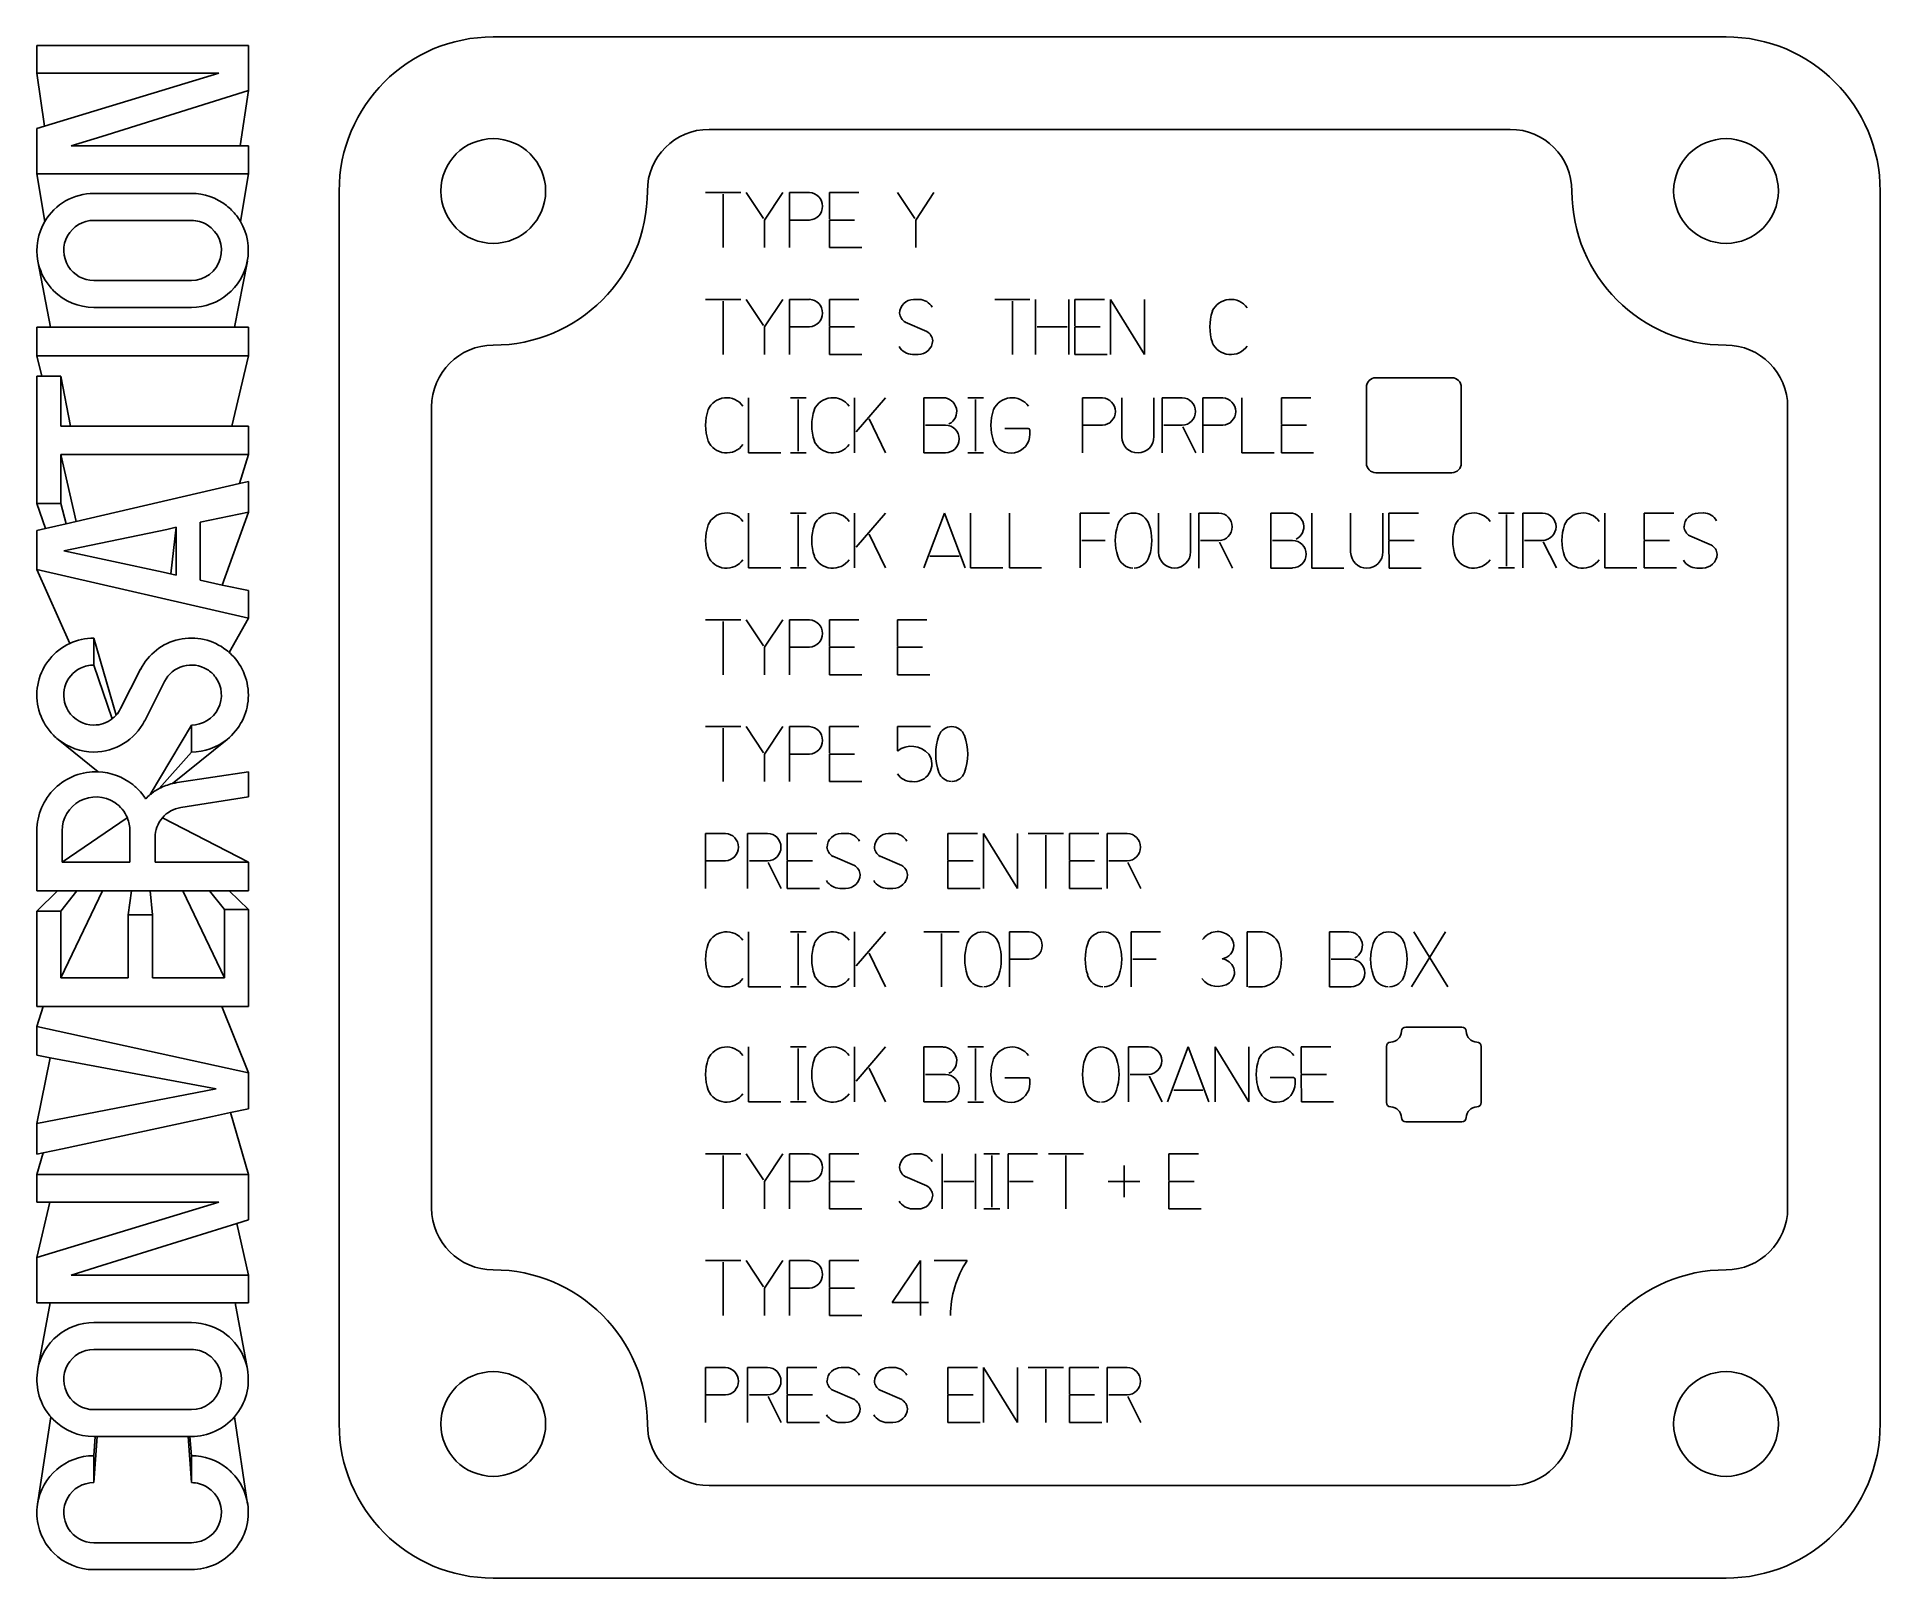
# Model space of a CAD drawing. Header units: inches. Extents: x -1.1 to 0.79, y -0.79 to 0.79.
import ezdxf

# ---------------------------------------------------------------- set-up
doc = ezdxf.new("R2010")
doc.units = ezdxf.units.IN
for name, color, linetype in [('1', 7, 'CONTINUOUS'), ('2', 7, 'CONTINUOUS'), ('3', 7, 'CONTINUOUS'), ('4', 7, 'CONTINUOUS'), ('5', 7, 'CONTINUOUS'), ('6', 7, 'CONTINUOUS'), ('9', 7, 'CONTINUOUS')]:
    doc.layers.add(name, color=color, linetype=linetype)

msp = doc.modelspace()

# ---------------------------------------------------------------- linework, layer by layer
at = {"layer": '1', "color": 1, "linetype": 'CONTINUOUS'}
for p, q in [((-0.8984, -0.3118), (-0.8802, -0.3749)), ((-1.0899, -0.3528), (-1.0963, -0.3749)), ((-1.0963, -0.3749), (-1.0963, -0.4032)), ((-0.8802, -0.3749), (-1.0963, -0.3749)), ((-0.8802, -0.4212), (-0.8802, -0.3749)), ((-1.083, -0.4032), (-1.0963, -0.4599)), ((-0.9104, -0.4032), (-1.0963, -0.4599)), ((-1.0963, -0.4032), (-1.083, -0.4032)), ((-1.083, -0.4032), (-0.9525, -0.4032)), ((-0.9104, -0.4032), (-0.9525, -0.4032)), ((-1.0299, -0.4679), (-0.8921, -0.4249)), ((-0.8921, -0.4249), (-0.8802, -0.4212)), ((-0.8921, -0.4249), (-0.8802, -0.4778)), ((-1.0963, -0.4599), (-1.0963, -0.5061)), ((-1.0614, -0.4778), (-1.0299, -0.4679)), ((-0.8802, -0.4778), (-1.0614, -0.4778)), ((-0.8802, -0.5061), (-0.8802, -0.4778)), ((-1.0963, -0.5061), (-1.0827, -0.5061)), ((-1.0953, -0.5738), (-1.0827, -0.5061)), ((-1.0827, -0.5061), (-0.8938, -0.5061)), ((-0.8812, -0.5738), (-0.8938, -0.5061)), ((-0.8938, -0.5061), (-0.8802, -0.5061)), ((-1.0381, -0.5262), (-0.9384, -0.5262)), ((-1.0381, -0.5538), (-0.9384, -0.5538)), ((-1.0381, -0.6152), (-0.9384, -0.6152)), ((-1.0957, -0.7118), (-1.0822, -0.6225)), ((-0.8809, -0.7118), (-0.8943, -0.6225)), ((-1.0381, -0.6623), (-1.0366, -0.6427)), ((-1.0381, -0.6898), (-1.0347, -0.6427)), ((-1.0381, -0.6427), (-1.0366, -0.6427)), ((-1.0366, -0.6427), (-1.0347, -0.6427)), ((-1.0347, -0.6427), (-0.9418, -0.6427)), ((-0.9384, -0.6898), (-0.9418, -0.6427)), ((-0.9418, -0.6427), (-0.9399, -0.6427)), ((-0.9384, -0.6623), (-0.9399, -0.6427)), ((-0.9399, -0.6427), (-0.9384, -0.6427)), ((-1.0381, -0.6898), (-1.0381, -0.6623)), ((-0.9384, -0.6623), (-0.9384, -0.6898)), ((-0.9384, -0.7512), (-1.0381, -0.7512)), ((-1.0381, -0.7787), (-0.9883, -0.7787)), ((-0.9883, -0.7787), (-0.9384, -0.7787))]:
    msp.add_line(p, q, dxfattribs=at)
for centre, radius, start, end in [((-1.0381, -0.5845), 0.0582, 90, 169.4305), ((-0.9384, -0.5845), 0.0582, 51.8635, 90), ((-0.9384, -0.5845), 0.0582, 45, 51.8635), ((-0.9384, -0.5845), 0.0582, 10.5687, 45), ((-1.0381, -0.5845), 0.0307, 90, 211.8862), ((-0.9384, -0.5845), 0.0307, 58.1138, 90), ((-0.9384, -0.5845), 0.0307, 270, 58.1138), ((-1.0381, -0.5845), 0.0582, 169.4305, 218.1365), ((-0.9384, -0.5845), 0.0582, 319.2379, 10.5687), ((-1.0381, -0.5845), 0.0307, 211.8862, 270), ((-1.0381, -0.5845), 0.0582, 218.1365, 220.7633), ((-1.0381, -0.5845), 0.0582, 220.7633, 225), ((-1.0381, -0.5845), 0.0582, 225, 270), ((-0.9384, -0.5845), 0.0582, 270, 319.2379), ((-1.0381, -0.7205), 0.0582, 90, 171.4195), ((-0.9384, -0.7205), 0.0582, 51.8636, 90), ((-0.9384, -0.7205), 0.0582, 45, 51.8636), ((-1.0381, -0.7205), 0.0307, 90, 211.8862), ((-0.9384, -0.7205), 0.0307, 58.1138, 90), ((-0.9384, -0.7205), 0.0307, 270, 58.1138), ((-0.9384, -0.7205), 0.0582, 8.5798, 45), ((-1.0381, -0.7205), 0.0582, 171.4195, 218.1365), ((-0.9384, -0.7205), 0.0582, 270, 8.5798), ((-1.0381, -0.7205), 0.0307, 211.8862, 270), ((-1.0381, -0.7205), 0.0582, 218.1365, 225), ((-1.0381, -0.7205), 0.0582, 225, 270)]:
    msp.add_arc(centre, radius, start, end, dxfattribs=at)
at = {"layer": '2', "color": 2, "linetype": 'CONTINUOUS'}
for p, q in [((-0.2169, 0.0578), (-0.2169, 0.0827)), ((-0.2169, 0.0827), (-0.1829, 0.0827)), ((-0.8802, 0.0365), (-0.9529, 0.0255)), ((-0.8802, 0.0108), (-0.8802, 0.0365)), ((-0.9492, 0.0001), (-0.8802, 0.0108)), ((-1.0039, -0.0106), (-1.0706, -0.056)), ((-0.968, -0.0105), (-0.8802, -0.056)), ((-1.0963, -0.0239), (-1.0963, -0.0852)), ((-1.0706, -0.0461), (-1.0706, -0.0239)), ((-1.0012, -0.0239), (-1.0012, -0.056)), ((-0.9755, -0.0461), (-0.9755, -0.0307)), ((-1.0706, -0.056), (-1.0706, -0.0461)), ((-1.0012, -0.056), (-1.0706, -0.056)), ((-0.9755, -0.056), (-0.9755, -0.0461)), ((-0.8802, -0.056), (-0.9755, -0.056)), ((-0.8802, -0.0852), (-0.8802, -0.056)), ((-1.0751, -0.0852), (-1.0963, -0.106)), ((-1.0963, -0.0852), (-1.0751, -0.0852)), ((-1.0751, -0.0852), (-1.0554, -0.0852)), ((-1.0554, -0.0852), (-1.0718, -0.106)), ((-1.0292, -0.0852), (-1.0718, -0.1739)), ((-1.0554, -0.0852), (-1.0292, -0.0852)), ((-1.0292, -0.0852), (-0.9996, -0.0852)), ((-0.9996, -0.0852), (-1.0029, -0.1097)), ((-0.9996, -0.0852), (-0.9806, -0.0852)), ((-0.9806, -0.0852), (-0.9783, -0.1097)), ((-0.9806, -0.0852), (-0.9473, -0.0852)), ((-0.9473, -0.0852), (-0.9047, -0.1739)), ((-0.9473, -0.0852), (-0.9199, -0.0852)), ((-0.9199, -0.0852), (-0.9047, -0.1041)), ((-0.9199, -0.0852), (-0.8998, -0.0852)), ((-0.8998, -0.0852), (-0.8802, -0.1041)), ((-0.8998, -0.0852), (-0.8802, -0.0852)), ((-1.0963, -0.106), (-1.0963, -0.2032)), ((-1.0718, -0.106), (-1.0963, -0.106)), ((-1.0718, -0.1641), (-1.0718, -0.106)), ((-1.0029, -0.1097), (-1.0029, -0.1739)), ((-0.9783, -0.1097), (-1.0029, -0.1097)), ((-0.9783, -0.1641), (-0.9783, -0.1097)), ((-0.9047, -0.1041), (-0.9047, -0.1739)), ((-0.8802, -0.1041), (-0.9047, -0.1041)), ((-0.8802, -0.2032), (-0.8802, -0.1041)), ((-1.0718, -0.1739), (-1.0718, -0.1641)), ((-0.9783, -0.1739), (-0.9783, -0.1641)), ((-1.0029, -0.1739), (-1.0718, -0.1739)), ((-0.9047, -0.1739), (-0.9783, -0.1739)), ((-1.09, -0.2032), (-1.0963, -0.2239)), ((-1.0963, -0.2032), (-1.09, -0.2032)), ((-1.09, -0.2032), (-0.9073, -0.2032)), ((-0.9073, -0.2032), (-0.8802, -0.2711)), ((-0.9073, -0.2032), (-0.8802, -0.2032)), ((-1.0963, -0.2239), (-1.0963, -0.2532)), ((-0.8802, -0.2711), (-1.0963, -0.2239)), ((-1.0963, -0.2532), (-1.0827, -0.2557)), ((-1.0827, -0.2557), (-1.0963, -0.323)), ((-1.0827, -0.2557), (-0.944, -0.2818)), ((-0.944, -0.2818), (-0.9132, -0.2876)), ((-0.8802, -0.3079), (-0.8802, -0.2711)), ((-0.9132, -0.2876), (-1.0963, -0.323)), ((-1.0702, -0.3486), (-0.9168, -0.3158)), ((-0.9168, -0.3158), (-0.8984, -0.3118)), ((-0.8984, -0.3118), (-0.8802, -0.3079)), ((-1.0963, -0.323), (-1.0963, -0.3542)), ((-1.0963, -0.3542), (-1.0899, -0.3528)), ((-1.0899, -0.3528), (-1.0702, -0.3486)), ((-0.1933, -0.463), (-0.2224, -0.5059)), ((-0.1933, -0.5192), (-0.1933, -0.463)), ((-0.1794, -0.463), (-0.1457, -0.463)), ((-0.2224, -0.5059), (-0.185, -0.5059))]:
    msp.add_line(p, q, dxfattribs=at)
for centre, radius, start, end in [((-0.1614, 0.0688), 0.0138, 19.4473, 160.5596), ((-0.2025, 0.0391), 0.0235, 41.0237, 127.5585), ((-0.1226, 0.0546), 0.0551, 160.0192, 199.9808), ((-0.2001, 0.0546), 0.0551, 340.0174, 19.9826), ((-0.1998, 0.0444), 0.0181, 263.1041, 34.0979), ((-1.0359, -0.0239), 0.0604, 87.74, 180.0003), ((-1.0359, -0.0239), 0.0604, 51.6169, 87.74), ((-1.0359, -0.0239), 0.0604, 46.1545, 51.6169), ((-1.0359, -0.0239), 0.0604, 45, 46.1545), ((-0.9444, -0.0307), 0.0568, 118.1255, 129.333), ((-0.9444, -0.0307), 0.0568, 103.6528, 118.1255), ((-0.9444, -0.0307), 0.0568, 98.6165, 103.6528), ((-0.202, 0.0443), 0.0179, 213.4333, 270.016), ((-0.1614, 0.0404), 0.0138, 199.4654, 268.5146), ((-0.1613, 0.0403), 0.0137, 271.355, 340.7593), ((-1.0359, -0.0239), 0.0347, 56.5753, 180), ((-1.0359, -0.0239), 0.0347, 22.5065, 56.5753), ((-1.0359, -0.0239), 0.0604, 37.4188, 45), ((-1.0359, -0.0239), 0.0604, 34.9246, 37.4188), ((-1.0359, -0.0239), 0.0604, 32.8553, 34.9246), ((-0.9444, -0.0307), 0.0568, 129.333, 135.8566), ((-0.9444, -0.0307), 0.0311, 98.8562, 139.4504), ((-1.0359, -0.0239), 0.0347, 360, 22.5065), ((-0.9444, -0.0307), 0.0311, 139.4504, 180.0078), ((-0.0605, -0.5192), 0.1021, 146.6069, 179.9947)]:
    msp.add_arc(centre, radius, start, end, dxfattribs=at)
at = {"layer": '3', "color": 3, "linetype": 'CONTINUOUS'}
for p, q in [((-0.2169, 0.6283), (-0.1992, 0.6017)), ((-0.1982, 0.6002), (-0.1796, 0.6283)), ((-0.1982, 0.5722), (-0.1982, 0.6002)), ((-0.2003, 0.5192), (-0.1946, 0.5192)), ((-0.1867, 0.4863), (-0.2088, 0.4958)), ((-0.2015, 0.463), (-0.1957, 0.4629)), ((-1.0914, 0.4408), (-1.0963, 0.4408)), ((-1.0963, 0.4408), (-1.0963, 0.3204)), ((-1.0718, 0.4408), (-1.0914, 0.4408)), ((-1.0621, 0.3898), (-1.0718, 0.4408)), ((-1.0718, 0.3997), (-1.0718, 0.4408)), ((-1.0718, 0.3898), (-1.0718, 0.3997)), ((-1.0621, 0.3898), (-1.0718, 0.3898)), ((-0.897, 0.3898), (-1.0621, 0.3898)), ((-0.89, 0.3898), (-0.897, 0.3898)), ((-0.8802, 0.3898), (-0.89, 0.3898)), ((-0.8802, 0.3606), (-0.8802, 0.3898)), ((-1.056, 0.2923), (-1.0718, 0.3606)), ((-1.0718, 0.3606), (-0.8802, 0.3606)), ((-1.0718, 0.3105), (-1.0718, 0.3606)), ((-0.8891, 0.3309), (-0.8802, 0.3606)), ((-1.0963, 0.3204), (-1.0963, 0.3105)), ((-0.8891, 0.3309), (-1.056, 0.2923)), ((-0.8802, 0.333), (-0.8891, 0.3309)), ((-0.8802, 0.3018), (-0.8802, 0.333)), ((-1.0874, 0.285), (-1.0963, 0.3105)), ((-1.0963, 0.3105), (-1.0718, 0.3105)), ((-1.0662, 0.2899), (-1.0718, 0.3105)), ((-0.9293, 0.2914), (-0.8802, 0.3018)), ((-0.9069, 0.2273), (-0.8802, 0.3018)), ((-1.0874, 0.285), (-1.0963, 0.2829)), ((-1.0963, 0.2829), (-1.0963, 0.2433)), ((-1.0662, 0.2899), (-1.0874, 0.285)), ((-1.056, 0.2923), (-1.0662, 0.2899)), ((-1.0507, 0.266), (-0.9636, 0.2842)), ((-0.9636, 0.2842), (-0.9538, 0.2863)), ((-0.9595, 0.2387), (-0.9538, 0.2863)), ((-0.9538, 0.2863), (-0.9538, 0.2374)), ((-0.9293, 0.2399), (-0.9293, 0.2914)), ((-1.0689, 0.2622), (-1.0507, 0.266)), ((-1.0689, 0.2622), (-0.9674, 0.2404)), ((-1.0627, 0.1677), (-1.0963, 0.2433)), ((-1.0963, 0.2433), (-0.8802, 0.1933)), ((-0.9674, 0.2404), (-0.9538, 0.2374)), ((-0.9293, 0.2322), (-0.9293, 0.2399)), ((-0.9069, 0.2273), (-0.9293, 0.2322)), ((-0.8802, 0.2216), (-0.9069, 0.2273)), ((-0.8802, 0.1933), (-0.8802, 0.2216)), ((-0.8997, 0.1584), (-0.8802, 0.1933)), ((-0.2169, 0.1646), (-0.2169, 0.1918)), ((-0.2169, 0.1918), (-0.1867, 0.1918)), ((-1.0154, 0.0943), (-1.0381, 0.1731)), ((-1.0381, 0.1456), (-1.0381, 0.1731)), ((-0.2168, 0.1356), (-0.2169, 0.1637)), ((-0.2169, 0.1637), (-0.1911, 0.1637)), ((-1.0193, 0.0907), (-1.0381, 0.1456)), ((-0.9904, 0.1412), (-1.0107, 0.1011)), ((-0.1839, 0.1356), (-0.2168, 0.1356)), ((-0.9861, 0.0886), (-0.9658, 0.1287)), ((-0.9384, 0.0842), (-0.9804, 0.0133)), ((-0.9384, 0.0842), (-0.9384, 0.0567)), ((-1.0746, 0.0695), (-1.0335, 0.0365)), ((-0.9384, 0.0567), (-0.9712, 0.0194)), ((-0.9019, 0.0695), (-0.9578, 0.0245)), ((-0.1653, -0.0537), (-0.1653, -0.0265)), ((-0.1653, -0.0265), (-0.1352, -0.0265)), ((-0.1288, -0.0826), (-0.1288, -0.0265)), ((-0.1288, -0.0265), (-0.0943, -0.0826)), ((-0.0943, -0.0826), (-0.0943, -0.0265)), ((-0.0832, -0.0265), (-0.0473, -0.0265)), ((-0.0653, -0.0826), (-0.0653, -0.0282)), ((-0.0411, -0.0537), (-0.0411, -0.0265)), ((-0.0411, -0.0265), (-0.0109, -0.0265)), ((-0.0025, -0.0826), (-0.0025, -0.0265)), ((-0.0025, -0.0265), (0.0179, -0.0265)), ((-0.1653, -0.0826), (-0.1653, -0.0546)), ((-0.1653, -0.0546), (-0.1396, -0.0546)), ((-0.0411, -0.0826), (-0.0411, -0.0546)), ((-0.0411, -0.0546), (-0.0154, -0.0546)), ((0.0179, -0.0546), (-0.0007, -0.0546)), ((0.0187, -0.0562), (0.0319, -0.0826)), ((-0.1323, -0.0826), (-0.1653, -0.0826)), ((-0.0081, -0.0826), (-0.0411, -0.0826)), ((-0.2003, -0.3539), (-0.1946, -0.3539)), ((-0.1712, -0.3539), (-0.1712, -0.41)), ((-0.1371, -0.41), (-0.1371, -0.3539)), ((-0.1284, -0.3539), (-0.1124, -0.3539)), ((-0.1204, -0.4084), (-0.1204, -0.3556)), ((-0.1038, -0.41), (-0.1038, -0.3539)), ((-0.1038, -0.3539), (-0.0737, -0.3539)), ((-0.0626, -0.3539), (-0.0267, -0.3539)), ((-0.0447, -0.41), (-0.0447, -0.3556)), ((0.0605, -0.3811), (0.0605, -0.3539)), ((0.0605, -0.3539), (0.0907, -0.3539)), ((-0.1867, -0.3867), (-0.2088, -0.3772)), ((-0.1695, -0.382), (-0.1389, -0.382)), ((-0.0781, -0.382), (-0.1022, -0.382)), ((0.0606, -0.41), (0.0605, -0.382)), ((0.0605, -0.382), (0.0863, -0.382)), ((-0.2015, -0.4101), (-0.1957, -0.4101)), ((-0.1284, -0.41), (-0.1123, -0.41)), ((0.0935, -0.41), (0.0606, -0.41)), ((-0.1653, -0.5994), (-0.1653, -0.5721)), ((-0.1653, -0.5721), (-0.1352, -0.5721)), ((-0.1288, -0.6283), (-0.1288, -0.5721)), ((-0.1288, -0.5721), (-0.0943, -0.6283)), ((-0.0943, -0.6283), (-0.0943, -0.5721)), ((-0.0832, -0.5721), (-0.0473, -0.5721)), ((-0.0653, -0.6283), (-0.0653, -0.5738)), ((-0.0411, -0.5994), (-0.0411, -0.5721)), ((-0.0411, -0.5721), (-0.0109, -0.5721)), ((-0.0025, -0.6283), (-0.0025, -0.5721)), ((-0.0025, -0.5721), (0.0179, -0.5721)), ((-0.1653, -0.6283), (-0.1653, -0.6002)), ((-0.1653, -0.6002), (-0.1396, -0.6002)), ((-0.0411, -0.6283), (-0.0411, -0.6002)), ((-0.0411, -0.6002), (-0.0154, -0.6002)), ((0.0179, -0.6002), (-0.0007, -0.6002)), ((0.0187, -0.6018), (0.0319, -0.6283)), ((-0.1323, -0.6283), (-0.1653, -0.6283)), ((-0.0081, -0.6283), (-0.0411, -0.6283))]:
    msp.add_line(p, q, dxfattribs=at)
for centre, radius, start, end in [((-0.2, 0.5045), 0.0147, 91.2613, 177.492), ((-0.1951, 0.5035), 0.0157, 29.2717, 88.1361), ((0.1238, 0.4985), 0.0207, 35.68, 155.6132), ((-0.2026, 0.5062), 0.0121, 185.1824, 212.2636), ((-0.2026, 0.5062), 0.0121, 212.2636, 239.3448), ((0.1524, 0.491), 0.05, 161.2941, 198.7059), ((-0.2013, 0.4792), 0.0162, 210.522, 269.4411), ((-0.1956, 0.4777), 0.0148, 269.4411, 357.3507), ((-0.1929, 0.4759), 0.0121, 5.1823, 59.3448), ((0.1238, 0.4835), 0.0207, 204.3868, 324.32), ((-1.0381, 0.1149), 0.0582, 90, 115.035), ((-0.9384, 0.1149), 0.0582, 51.8631, 153.1815), ((-1.0381, 0.1149), 0.0582, 115.035, 218.1365), ((-0.9384, 0.1149), 0.0582, 45, 51.8636), ((-0.9384, 0.1149), 0.0582, 308.8513, 45), ((-1.0381, 0.1149), 0.0307, 116.0137, 211.8862), ((-1.0381, 0.1149), 0.0307, 90, 116.0137), ((-0.9384, 0.1149), 0.0307, 58.1132, 153.1838), ((-0.9384, 0.1149), 0.0307, 270, 36.5495), ((-0.9384, 0.1149), 0.0307, 36.5495, 58.1138), ((-1.0381, 0.1149), 0.0307, 211.8862, 270), ((-1.0381, 0.1149), 0.0307, 307.7792, 317.7139), ((-1.0381, 0.1149), 0.0307, 317.7139, 333.1824), ((-1.0381, 0.1149), 0.0582, 218.1365, 225), ((-1.0381, 0.1149), 0.0307, 269.9985, 307.7792), ((-1.0381, 0.1149), 0.0582, 270.0007, 333.1839), ((-1.0381, 0.1149), 0.0582, 225, 231.1516), ((-1.0381, 0.1149), 0.0582, 231.1516, 270), ((-0.9384, 0.1149), 0.0582, 270, 308.8513), ((0.0176, -0.0405), 0.014, 271.0953, 88.8959), ((-0.2, -0.3686), 0.0147, 91.2613, 177.492), ((-0.1951, -0.3695), 0.0157, 29.2717, 88.1361), ((-0.2026, -0.3669), 0.0121, 185.1824, 239.3448), ((-0.1929, -0.3971), 0.0121, 5.1823, 59.3448), ((-0.2013, -0.3939), 0.0162, 210.522, 269.4411), ((-0.1956, -0.3954), 0.0148, 269.4411, 357.3507), ((0.0176, -0.5862), 0.014, 271.0953, 88.8959)]:
    msp.add_arc(centre, radius, start, end, dxfattribs=at)
at = {"layer": '4', "color": 4, "linetype": 'CONTINUOUS'}
for p, q in [((-1.0963, 0.7787), (-1.0963, 0.7504)), ((-0.9882, 0.7787), (-1.0963, 0.7787)), ((-0.8802, 0.7787), (-0.9882, 0.7787)), ((-0.8802, 0.7325), (-0.8802, 0.7787)), ((-0.6299, 0.7874), (0.6299, 0.7874)), ((-1.0885, 0.6962), (-1.0963, 0.7504)), ((-1.0963, 0.7504), (-0.9525, 0.7504)), ((-0.9104, 0.7504), (-1.0885, 0.6962)), ((-0.9525, 0.7504), (-0.9104, 0.7504)), ((-1.0299, 0.6857), (-0.8802, 0.7325)), ((-0.8885, 0.6759), (-0.8802, 0.7325)), ((-1.0885, 0.6962), (-1.0963, 0.6938)), ((-1.0963, 0.6938), (-1.0963, 0.6476)), ((-1.0614, 0.6759), (-1.0299, 0.6857)), ((-0.89, 0.6759), (-1.0614, 0.6759)), ((-0.8802, 0.6759), (-0.89, 0.6759)), ((-0.8802, 0.6476), (-0.8802, 0.6759)), ((-1.0882, 0.5989), (-1.0963, 0.6476)), ((-1.0963, 0.6476), (-0.8802, 0.6476)), ((-0.8883, 0.5988), (-0.8802, 0.6476)), ((-0.9384, 0.6274), (-1.0381, 0.6274)), ((-0.7874, 0.6299), (-0.7874, -0.6299)), ((0.7874, -0.6299), (0.7874, 0.6299)), ((-1.0381, 0.5999), (-0.9384, 0.5999)), ((-1.0953, 0.5582), (-1.0823, 0.4908)), ((-0.8812, 0.5582), (-0.8942, 0.4908)), ((-0.9384, 0.5385), (-1.0381, 0.5385)), ((-0.9384, 0.5109), (-1.0381, 0.5109)), ((-1.0963, 0.4615), (-1.0963, 0.4908)), ((-1.0963, 0.4908), (-1.0823, 0.4908)), ((-1.0823, 0.4908), (-0.8942, 0.4908)), ((-0.8942, 0.4908), (-0.8802, 0.4908)), ((-0.8802, 0.4908), (-0.8802, 0.4615)), ((-1.0914, 0.4408), (-1.0963, 0.4615)), ((-1.0963, 0.4615), (-0.8802, 0.4615)), ((-0.897, 0.3898), (-0.8802, 0.4615)), ((0.2721, 0.4391), (0.3497, 0.4391)), ((-0.1898, 0.4187), (-0.1898, 0.3625)), ((-0.1703, 0.4187), (-0.1898, 0.4187)), ((-0.129, 0.4187), (-0.145, 0.4187)), ((-0.137, 0.417), (-0.137, 0.3641)), ((-0.0073, 0.4187), (-0.0277, 0.4187)), ((-0.0277, 0.4187), (-0.0277, 0.3814)), ((0.0123, 0.3785), (0.0123, 0.4187)), ((0.0452, 0.4187), (0.0452, 0.3789)), ((0.0536, 0.4187), (0.0536, 0.3625)), ((0.074, 0.4187), (0.0536, 0.4187)), ((0.0951, 0.4187), (0.0951, 0.3625)), ((0.1155, 0.4187), (0.0951, 0.4187)), ((0.1351, 0.3625), (0.1351, 0.4187)), ((0.1755, 0.4187), (0.1755, 0.3914)), ((0.2057, 0.4187), (0.1755, 0.4187)), ((0.2624, 0.4294), (0.2624, 0.3518)), ((0.3594, 0.3518), (0.3594, 0.4294)), ((-0.1678, 0.3906), (-0.1881, 0.3906)), ((-0.0833, 0.3873), (-0.107, 0.3873)), ((-0.0816, 0.3814), (-0.0816, 0.3856)), ((-0.0277, 0.3814), (-0.0277, 0.3625)), ((-0.0269, 0.3906), (-0.0073, 0.3906)), ((0.0555, 0.3906), (0.074, 0.3906)), ((0.0881, 0.3625), (0.0748, 0.389)), ((0.0959, 0.3906), (0.1155, 0.3906)), ((0.1755, 0.3906), (0.1755, 0.3625)), ((0.2012, 0.3906), (0.1755, 0.3906)), ((-0.1898, 0.3625), (-0.1678, 0.3625)), ((-0.1289, 0.3624), (-0.145, 0.3624)), ((0.1681, 0.3625), (0.1351, 0.3625)), ((0.1755, 0.3625), (0.2085, 0.3625)), ((0.3497, 0.3421), (0.2721, 0.3421)), ((0.6299, -0.7874), (-0.6299, -0.7874))]:
    msp.add_line(p, q, dxfattribs=at)
for centre, radius, start, end in [((-0.6299, 0.6299), 0.1575, 90, 180), ((0.6299, 0.6299), 0.1575, 360, 90), ((-1.0381, 0.5692), 0.0582, 90, 149.365), ((-0.9384, 0.5692), 0.0582, 51.8635, 90), ((-0.9384, 0.5692), 0.0582, 45, 51.8635), ((-0.9384, 0.5692), 0.0582, 30.6099, 45), ((-1.0381, 0.5692), 0.0582, 149.365, 190.8525), ((-1.0381, 0.5692), 0.0307, 90, 211.8862), ((-0.9384, 0.5692), 0.0307, 58.1138, 90), ((-0.9384, 0.5692), 0.0307, 270, 58.1138), ((-0.9384, 0.5692), 0.0582, 349.1484, 30.6099), ((-1.0381, 0.5692), 0.0582, 190.8525, 218.1365), ((-1.0381, 0.5692), 0.0307, 211.8862, 270), ((-0.9384, 0.5692), 0.0582, 270, 349.1484), ((-1.0381, 0.5692), 0.0582, 218.1365, 225), ((-1.0381, 0.5692), 0.0582, 225, 270), ((0.2721, 0.4294), 0.0097, 90, 180), ((0.3497, 0.4294), 0.0097, 360, 90), ((-0.1704, 0.4046), 0.0141, 296.1918, 89.544), ((-0.0998, 0.398), 0.0207, 35.68, 155.6132), ((-0.0082, 0.4046), 0.0141, 273.401, 86.599), ((0.0738, 0.4046), 0.014, 271.0953, 88.8959), ((0.1147, 0.4046), 0.0141, 273.401, 86.599), ((-0.0712, 0.3905), 0.0501, 161.294, 198.704), ((-0.1678, 0.3766), 0.0141, 270, 89.9819), ((-0.1008, 0.3812), 0.0192, 200.8553, 0.4397), ((-0.0833, 0.3856), 0.00169, 0, 90), ((0.0288, 0.3788), 0.0165, 180.9239, 0.4725), ((0.2721, 0.3518), 0.0097, 180, 270), ((0.3497, 0.3518), 0.0097, 270, 360), ((-0.6299, -0.6299), 0.1575, 180, 270), ((0.6299, -0.6299), 0.1575, 270, 360)]:
    msp.add_arc(centre, radius, start, end, dxfattribs=at)
at = {"layer": '5', "color": 5, "linetype": 'CONTINUOUS'}
for p, q in [((-0.1898, 0.2448), (-0.1688, 0.3009)), ((-0.1688, 0.3009), (-0.1477, 0.2448)), ((-0.1421, 0.3009), (-0.1421, 0.2448)), ((-0.1024, 0.3009), (-0.1024, 0.2448)), ((-0.0301, 0.2448), (-0.0301, 0.3009)), ((-0.0301, 0.3009), (0, 0.3009)), ((0.0499, 0.3009), (0.0499, 0.2608)), ((0.0828, 0.2612), (0.0828, 0.3009)), ((0.0912, 0.2447), (0.0912, 0.3009)), ((0.0912, 0.3009), (0.1115, 0.3009)), ((0.1649, 0.3009), (0.1649, 0.2447)), ((0.1844, 0.3009), (0.1649, 0.3009)), ((0.2066, 0.2447), (0.2066, 0.3009)), ((0.2463, 0.2607), (0.2463, 0.3009)), ((0.2792, 0.3009), (0.2792, 0.2611)), ((0.2854, 0.3009), (0.2854, 0.2736)), ((0.3156, 0.3009), (0.2854, 0.3009)), ((0.3975, 0.3009), (0.4135, 0.3009)), ((0.4055, 0.2465), (0.4055, 0.2993)), ((0.4221, 0.2448), (0.4221, 0.3009)), ((0.4221, 0.3009), (0.4424, 0.3009)), ((0.506, 0.3009), (0.506, 0.2448)), ((0.5463, 0.2737), (0.5463, 0.3009)), ((0.5463, 0.3009), (0.5765, 0.3009)), ((0.6013, 0.3009), (0.6071, 0.301)), ((-0.0044, 0.2728), (-0.0284, 0.2728)), ((0.1115, 0.2728), (0.093, 0.2728)), ((0.1123, 0.2712), (0.1256, 0.2447)), ((0.1869, 0.2728), (0.1666, 0.2728)), ((0.2854, 0.2728), (0.2855, 0.2447)), ((0.3112, 0.2728), (0.2854, 0.2728)), ((0.4424, 0.2729), (0.4239, 0.2729)), ((0.4432, 0.2713), (0.4565, 0.2448)), ((0.5463, 0.2448), (0.5463, 0.2729)), ((0.5463, 0.2729), (0.5721, 0.2729)), ((0.6149, 0.2681), (0.5928, 0.2776)), ((-0.1836, 0.2568), (-0.1539, 0.2568)), ((-0.1421, 0.2448), (-0.1092, 0.2448)), ((-0.1024, 0.2448), (-0.0695, 0.2448)), ((0.1649, 0.2447), (0.1869, 0.2447)), ((0.2395, 0.2447), (0.2066, 0.2447)), ((0.2855, 0.2447), (0.3184, 0.2447)), ((0.3975, 0.2448), (0.4136, 0.2448)), ((0.506, 0.2448), (0.5389, 0.2448)), ((0.5793, 0.2448), (0.5463, 0.2448)), ((0.6002, 0.2447), (0.6059, 0.2447))]:
    msp.add_line(p, q, dxfattribs=at)
for centre, radius, start, end in [((-0.6299, 0.6299), 0.0535, 360, 180), ((0.6299, 0.6299), 0.0535, 360, 180), ((-0.6299, 0.6299), 0.0535, 180, 360), ((0.6299, 0.6299), 0.0535, 180, 360), ((0.0557, 0.2728), 0.05, 161.2941, 198.7059), ((0.0244, 0.2842), 0.0167, 16.1289, 163.8722), ((-0.0069, 0.2728), 0.05, 341.2938, 18.7062), ((0.1113, 0.2868), 0.014, 271.0953, 88.8959), ((0.1843, 0.2868), 0.0141, 296.1918, 89.544), ((0.4006, 0.2728), 0.05, 161.2941, 198.7059), ((0.372, 0.2803), 0.0207, 35.68, 155.6132), ((0.4422, 0.2869), 0.014, 271.0953, 88.8959), ((0.5122, 0.2728), 0.05, 161.2941, 198.7059), ((0.4836, 0.2803), 0.0207, 35.68, 155.6132), ((0.6017, 0.2862), 0.0147, 91.2613, 177.492), ((0.599, 0.288), 0.0121, 185.1824, 239.3448), ((0.6065, 0.2853), 0.0157, 29.2717, 88.1361), ((0.1869, 0.2588), 0.014, 270, 89.9819), ((0.6088, 0.2577), 0.0121, 5.1823, 59.3448), ((0.0244, 0.2613), 0.0167, 196.0048, 267.9484), ((0.0244, 0.2613), 0.0167, 272.764, 343.9941), ((0.0663, 0.261), 0.0164, 180.9239, 0.4725), ((0.2628, 0.261), 0.0165, 180.9239, 0.4725), ((0.372, 0.2652), 0.0207, 204.3868, 324.32), ((0.4836, 0.2652), 0.0207, 204.3868, 324.32), ((0.6003, 0.2609), 0.0162, 210.522, 269.4411), ((0.606, 0.2595), 0.0148, 269.4411, 357.3507), ((-0.6299, -0.6299), 0.0535, 360, 180), ((0.6299, -0.6299), 0.0535, 360, 180), ((-0.6299, -0.6299), 0.0535, 180, 360), ((0.6299, -0.6299), 0.0535, 180, 360)]:
    msp.add_arc(centre, radius, start, end, dxfattribs=at)
at = {"layer": '6', "color": 6, "linetype": 'CONTINUOUS'}
for p, q in [((-0.4129, 0.6283), (-0.377, 0.6283)), ((-0.395, 0.5722), (-0.395, 0.6266)), ((-0.3714, 0.6283), (-0.3537, 0.6017)), ((-0.3527, 0.6002), (-0.3341, 0.6283)), ((-0.327, 0.5722), (-0.327, 0.6283)), ((-0.327, 0.6283), (-0.3067, 0.6283)), ((-0.2864, 0.6011), (-0.2864, 0.6283)), ((-0.2864, 0.6283), (-0.2562, 0.6283)), ((-0.3527, 0.5722), (-0.3527, 0.6002)), ((-0.3067, 0.6002), (-0.3262, 0.6002)), ((-0.2864, 0.5722), (-0.2864, 0.6002)), ((-0.2864, 0.6002), (-0.2607, 0.6002)), ((-0.2534, 0.5722), (-0.2864, 0.5722)), ((-0.4129, 0.5192), (-0.377, 0.5192)), ((-0.395, 0.463), (-0.395, 0.5175)), ((-0.3714, 0.5192), (-0.3537, 0.4926)), ((-0.3527, 0.4911), (-0.3341, 0.5192)), ((-0.327, 0.463), (-0.327, 0.5192)), ((-0.327, 0.5192), (-0.3067, 0.5192)), ((-0.2864, 0.4919), (-0.2864, 0.5192)), ((-0.2864, 0.5192), (-0.2562, 0.5192)), ((-0.1174, 0.5192), (-0.0814, 0.5192)), ((-0.0994, 0.463), (-0.0994, 0.5175)), ((-0.0758, 0.5192), (-0.0758, 0.463)), ((-0.0417, 0.463), (-0.0417, 0.5192)), ((-0.0355, 0.492), (-0.0355, 0.5192)), ((-0.0355, 0.5192), (-0.0054, 0.5192)), ((0.001, 0.463), (0.001, 0.5192)), ((0.001, 0.5192), (0.0355, 0.463)), ((0.0355, 0.463), (0.0355, 0.5192)), ((-0.3527, 0.463), (-0.3527, 0.4911)), ((-0.3067, 0.4911), (-0.3262, 0.4911)), ((-0.2864, 0.463), (-0.2864, 0.4911)), ((-0.2864, 0.4911), (-0.2607, 0.4911)), ((-0.0741, 0.4911), (-0.0435, 0.4911)), ((-0.0355, 0.463), (-0.0355, 0.4911)), ((-0.0355, 0.4911), (-0.0098, 0.4911)), ((-0.2534, 0.463), (-0.2864, 0.463)), ((-0.0025, 0.463), (-0.0355, 0.463)), ((-0.3691, 0.4187), (-0.3691, 0.3625)), ((-0.3262, 0.4187), (-0.3102, 0.4187)), ((-0.3182, 0.3642), (-0.3182, 0.417)), ((-0.2606, 0.4187), (-0.2606, 0.3625)), ((-0.2589, 0.3838), (-0.2292, 0.4187)), ((-0.2292, 0.3625), (-0.2456, 0.397)), ((-0.3691, 0.3625), (-0.3361, 0.3625)), ((-0.3262, 0.3625), (-0.3101, 0.3625)), ((-0.3691, 0.3009), (-0.3691, 0.2448)), ((-0.3262, 0.3009), (-0.3102, 0.3009)), ((-0.3182, 0.2464), (-0.3182, 0.2992)), ((-0.2606, 0.3009), (-0.2606, 0.2448)), ((-0.2589, 0.2661), (-0.2292, 0.3009)), ((-0.2292, 0.2448), (-0.2456, 0.2792)), ((-0.3691, 0.2448), (-0.3361, 0.2448)), ((-0.3262, 0.2448), (-0.3101, 0.2448)), ((-0.4129, 0.1918), (-0.377, 0.1918)), ((-0.395, 0.1356), (-0.395, 0.1901)), ((-0.3714, 0.1918), (-0.3537, 0.1652)), ((-0.3527, 0.1637), (-0.3341, 0.1918)), ((-0.327, 0.1356), (-0.327, 0.1918)), ((-0.327, 0.1918), (-0.3067, 0.1918)), ((-0.2864, 0.1645), (-0.2864, 0.1918)), ((-0.2864, 0.1918), (-0.2562, 0.1918)), ((-0.3527, 0.1356), (-0.3527, 0.1637)), ((-0.3067, 0.1637), (-0.3262, 0.1637)), ((-0.2864, 0.1356), (-0.2864, 0.1637)), ((-0.2864, 0.1637), (-0.2607, 0.1637)), ((-0.2534, 0.1356), (-0.2864, 0.1356)), ((-0.4129, 0.0827), (-0.377, 0.0827)), ((-0.395, 0.0265), (-0.395, 0.081)), ((-0.3714, 0.0827), (-0.3537, 0.056)), ((-0.3527, 0.0546), (-0.3341, 0.0827)), ((-0.327, 0.0265), (-0.327, 0.0827)), ((-0.327, 0.0827), (-0.3067, 0.0827)), ((-0.2864, 0.0554), (-0.2864, 0.0827)), ((-0.2864, 0.0827), (-0.2562, 0.0827)), ((-0.3527, 0.0265), (-0.3527, 0.0546)), ((-0.3067, 0.0546), (-0.3262, 0.0546)), ((-0.2864, 0.0265), (-0.2864, 0.0546)), ((-0.2864, 0.0546), (-0.2607, 0.0546)), ((-0.2534, 0.0265), (-0.2864, 0.0265)), ((-0.4129, -0.0827), (-0.4129, -0.0265)), ((-0.4129, -0.0265), (-0.3925, -0.0265)), ((-0.3701, -0.0827), (-0.3701, -0.0265)), ((-0.3701, -0.0265), (-0.3497, -0.0265)), ((-0.3294, -0.0537), (-0.3294, -0.0265)), ((-0.3294, -0.0265), (-0.2993, -0.0265)), ((-0.2744, -0.0265), (-0.2687, -0.0265)), ((-0.2261, -0.0265), (-0.2204, -0.0265)), ((-0.3925, -0.0546), (-0.4121, -0.0546)), ((-0.3497, -0.0546), (-0.3682, -0.0546)), ((-0.3489, -0.0562), (-0.3356, -0.0827)), ((-0.3294, -0.0827), (-0.3294, -0.0546)), ((-0.3294, -0.0546), (-0.3037, -0.0546)), ((-0.2608, -0.0593), (-0.2829, -0.0498)), ((-0.2125, -0.0593), (-0.2346, -0.0498)), ((-0.2965, -0.0827), (-0.3294, -0.0827)), ((-0.2756, -0.0827), (-0.2698, -0.0827)), ((-0.2272, -0.0827), (-0.2215, -0.0827)), ((-0.3691, -0.127), (-0.3691, -0.1832)), ((-0.3262, -0.127), (-0.3102, -0.127)), ((-0.3182, -0.1815), (-0.3182, -0.1287)), ((-0.2606, -0.127), (-0.2606, -0.1832)), ((-0.2589, -0.1619), (-0.2292, -0.127)), ((-0.1898, -0.127), (-0.1539, -0.127)), ((-0.1718, -0.1832), (-0.1718, -0.1287)), ((-0.1025, -0.1832), (-0.1025, -0.127)), ((-0.1025, -0.127), (-0.0821, -0.127)), ((0.0219, -0.1832), (0.0219, -0.127)), ((0.0219, -0.127), (0.0521, -0.127)), ((0.1404, -0.1832), (0.1404, -0.127)), ((0.1404, -0.127), (0.1561, -0.127)), ((0.2248, -0.1831), (0.2248, -0.127)), ((0.2248, -0.127), (0.2443, -0.127)), ((0.3084, -0.1832), (0.3433, -0.127)), ((0.3108, -0.127), (0.3457, -0.1832)), ((-0.2292, -0.1832), (-0.2456, -0.1487)), ((-0.0821, -0.1551), (-0.1017, -0.1551)), ((0.0477, -0.1551), (0.0236, -0.1551)), ((0.2265, -0.155), (0.2468, -0.155)), ((-0.3691, -0.1832), (-0.3361, -0.1832)), ((-0.3262, -0.1832), (-0.3101, -0.1832)), ((0.1561, -0.1832), (0.1418, -0.1832)), ((0.2468, -0.1831), (0.2248, -0.1831)), ((-0.3691, -0.2447), (-0.3691, -0.3009)), ((-0.3262, -0.2447), (-0.3102, -0.2447)), ((-0.2606, -0.2447), (-0.2606, -0.3009)), ((-0.2589, -0.2796), (-0.2292, -0.2447)), ((-0.3182, -0.2992), (-0.3182, -0.2464)), ((-0.2292, -0.3009), (-0.2456, -0.2664)), ((-0.3691, -0.3009), (-0.3361, -0.3009)), ((-0.3262, -0.3009), (-0.3101, -0.3009)), ((-0.4129, -0.3539), (-0.377, -0.3539)), ((-0.395, -0.4101), (-0.395, -0.3556)), ((-0.3714, -0.3539), (-0.3537, -0.3805)), ((-0.3527, -0.382), (-0.3341, -0.3539)), ((-0.327, -0.4101), (-0.327, -0.3539)), ((-0.327, -0.3539), (-0.3067, -0.3539)), ((-0.2864, -0.3811), (-0.2864, -0.3539)), ((-0.2864, -0.3539), (-0.2562, -0.3539)), ((0.0147, -0.398), (0.0147, -0.3659)), ((-0.3527, -0.4101), (-0.3527, -0.382)), ((-0.3067, -0.382), (-0.3262, -0.382)), ((-0.2864, -0.4101), (-0.2864, -0.382)), ((-0.2864, -0.382), (-0.2607, -0.382)), ((-0.0014, -0.382), (0.0307, -0.382)), ((-0.2534, -0.4101), (-0.2864, -0.4101)), ((-0.4129, -0.463), (-0.377, -0.463)), ((-0.395, -0.5192), (-0.395, -0.4647)), ((-0.3714, -0.463), (-0.3537, -0.4896)), ((-0.3527, -0.4911), (-0.3341, -0.463)), ((-0.327, -0.5192), (-0.327, -0.463)), ((-0.327, -0.463), (-0.3067, -0.463)), ((-0.2864, -0.4903), (-0.2864, -0.463)), ((-0.2864, -0.463), (-0.2562, -0.463)), ((-0.3527, -0.5192), (-0.3527, -0.4911)), ((-0.3067, -0.4911), (-0.3262, -0.4911)), ((-0.2864, -0.5192), (-0.2864, -0.4911)), ((-0.2864, -0.4911), (-0.2607, -0.4911)), ((-0.2534, -0.5192), (-0.2864, -0.5192)), ((-0.4129, -0.6283), (-0.4129, -0.5721)), ((-0.4129, -0.5721), (-0.3925, -0.5721)), ((-0.3701, -0.6283), (-0.3701, -0.5721)), ((-0.3701, -0.5721), (-0.3497, -0.5721)), ((-0.3294, -0.5994), (-0.3294, -0.5721)), ((-0.3294, -0.5721), (-0.2993, -0.5721)), ((-0.2744, -0.5721), (-0.2687, -0.5721)), ((-0.2261, -0.5721), (-0.2204, -0.5721)), ((-0.3925, -0.6002), (-0.4121, -0.6002)), ((-0.3497, -0.6002), (-0.3682, -0.6002)), ((-0.3489, -0.6018), (-0.3356, -0.6283)), ((-0.3294, -0.6283), (-0.3294, -0.6002)), ((-0.3294, -0.6002), (-0.3037, -0.6002)), ((-0.2608, -0.605), (-0.2829, -0.5955)), ((-0.2125, -0.605), (-0.2346, -0.5955)), ((-0.2965, -0.6283), (-0.3294, -0.6283)), ((-0.2756, -0.6284), (-0.2698, -0.6284)), ((-0.2272, -0.6284), (-0.2215, -0.6284))]:
    msp.add_line(p, q, dxfattribs=at)
for centre, radius, start, end in [((-0.3075, 0.6143), 0.0141, 273.401, 86.599), ((-0.3075, 0.5052), 0.0141, 273.401, 86.599), ((-0.3915, 0.398), 0.0207, 35.68, 155.6132), ((-0.283, 0.398), 0.0207, 35.68, 155.6132), ((-0.3629, 0.3905), 0.05, 161.2941, 198.7059), ((-0.2544, 0.3905), 0.05, 161.2941, 198.7059), ((-0.3915, 0.383), 0.0207, 204.3868, 324.32), ((-0.283, 0.383), 0.0207, 204.3868, 324.32), ((-0.3629, 0.2727), 0.05, 161.2941, 198.7059), ((-0.3915, 0.2803), 0.0207, 35.68, 155.6132), ((-0.2544, 0.2727), 0.05, 161.2941, 198.7059), ((-0.283, 0.2803), 0.0207, 35.68, 155.6132), ((-0.3915, 0.2652), 0.0207, 204.3868, 324.32), ((-0.283, 0.2652), 0.0207, 204.3868, 324.32), ((-0.3075, 0.1778), 0.0141, 273.401, 86.599), ((-0.3075, 0.0686), 0.0141, 273.401, 86.599), ((-0.3934, -0.0405), 0.0141, 273.401, 86.599), ((-0.3499, -0.0405), 0.014, 271.0953, 88.8959), ((-0.2741, -0.0412), 0.0147, 91.2613, 177.492), ((-0.2692, -0.0421), 0.0157, 29.2717, 88.1361), ((-0.2257, -0.0412), 0.0147, 91.2613, 177.492), ((-0.2209, -0.0421), 0.0157, 29.2717, 88.1361), ((-0.2768, -0.0395), 0.0121, 185.1824, 239.3448), ((-0.2284, -0.0395), 0.0121, 185.1824, 239.3448), ((-0.2754, -0.0665), 0.0162, 210.522, 269.4411), ((-0.2697, -0.068), 0.0148, 269.4411, 357.3507), ((-0.267, -0.0697), 0.0121, 5.1823, 59.3448), ((-0.2271, -0.0665), 0.0162, 210.522, 269.4411), ((-0.2214, -0.068), 0.0148, 269.4411, 357.3507), ((-0.2186, -0.0697), 0.0121, 5.1823, 59.3448), ((-0.3915, -0.1477), 0.0207, 35.68, 155.6132), ((-0.283, -0.1477), 0.0207, 35.68, 155.6132), ((-0.1294, -0.1437), 0.0167, 16.1289, 163.8722), ((-0.083, -0.141), 0.0141, 273.401, 86.599), ((-0.0064, -0.1437), 0.0167, 16.1289, 163.8722), ((0.1103, -0.1453), 0.0185, 48.9417, 146.028), ((0.1141, -0.1409), 0.0127, 0, 48.8141), ((0.1541, -0.1476), 0.0207, 24.3864, 84.6174), ((0.2442, -0.1411), 0.0141, 296.1918, 89.544), ((0.2853, -0.1437), 0.0167, 16.1289, 163.8722), ((-0.3629, -0.1552), 0.05, 161.2941, 198.7059), ((-0.2544, -0.1552), 0.05, 161.2941, 198.7059), ((-0.0981, -0.1551), 0.05, 161.2941, 198.7059), ((-0.1607, -0.1551), 0.05, 341.2938, 18.7062), ((0.025, -0.1551), 0.05, 161.2941, 198.7059), ((-0.0377, -0.1551), 0.05, 341.2938, 18.7062), ((0.1128, -0.1409), 0.014, 279.0881, 360), ((0.1255, -0.1551), 0.05, 341.2943, 18.7057), ((0.3167, -0.1551), 0.05, 161.2941, 198.7059), ((0.254, -0.1551), 0.05, 341.2938, 18.7062), ((0.1135, -0.1688), 0.0141, 19.4344, 84.1143), ((0.1144, -0.1686), 0.0132, 307.7905, 19.8278), ((0.2468, -0.1691), 0.014, 270, 89.9819), ((-0.3915, -0.1627), 0.0207, 204.3868, 324.32), ((-0.283, -0.1627), 0.0207, 204.3868, 324.32), ((-0.1294, -0.1666), 0.0167, 196.0048, 267.9484), ((-0.1294, -0.1666), 0.0167, 272.764, 343.9941), ((-0.0064, -0.1666), 0.0167, 196.0048, 267.9484), ((-0.0064, -0.1666), 0.0167, 272.764, 343.9941), ((0.1105, -0.1626), 0.0203, 216.483, 306.074), ((0.1541, -0.1626), 0.0207, 275.3825, 335.6136), ((0.2853, -0.1666), 0.0167, 196.0048, 267.9484), ((0.2853, -0.1666), 0.0167, 272.764, 343.9941), ((-0.3915, -0.2654), 0.0207, 35.68, 155.6132), ((-0.283, -0.2654), 0.0207, 35.68, 155.6132), ((-0.3629, -0.2729), 0.05, 161.2941, 198.7059), ((-0.2544, -0.2729), 0.05, 161.2941, 198.7059), ((-0.3915, -0.2804), 0.0207, 204.3868, 324.32), ((-0.283, -0.2804), 0.0207, 204.3868, 324.32), ((-0.3075, -0.3679), 0.0141, 273.401, 86.599), ((-0.3075, -0.4771), 0.0141, 273.401, 86.599), ((-0.3934, -0.5862), 0.0141, 273.401, 86.599), ((-0.3499, -0.5862), 0.014, 271.0953, 88.8959), ((-0.2741, -0.5869), 0.0147, 91.2613, 177.492), ((-0.2692, -0.5878), 0.0157, 29.2717, 88.1361), ((-0.2257, -0.5869), 0.0147, 91.2613, 177.492), ((-0.2209, -0.5878), 0.0157, 29.2717, 88.1361), ((-0.2768, -0.5851), 0.0121, 185.1824, 239.3448), ((-0.2284, -0.5851), 0.0121, 185.1824, 239.3448), ((-0.2754, -0.6122), 0.0162, 210.522, 269.4411), ((-0.2697, -0.6136), 0.0148, 269.4411, 357.3507), ((-0.267, -0.6154), 0.0121, 5.1823, 59.3448), ((-0.2271, -0.6122), 0.0162, 210.522, 269.4411), ((-0.2214, -0.6136), 0.0148, 269.4411, 357.3507), ((-0.2186, -0.6154), 0.0121, 5.1823, 59.3448)]:
    msp.add_arc(centre, radius, start, end, dxfattribs=at)
at = {"layer": '9', "color": 9, "linetype": 'CONTINUOUS'}
for p, q in [((-0.4094, 0.6929), (0.4094, 0.6929)), ((-0.6929, -0.4094), (-0.6929, 0.4094)), ((0.6929, 0.4094), (0.6929, -0.4094)), ((0.3027, -0.2243), (0.36, -0.2243)), ((-0.1898, -0.2447), (-0.1898, -0.3009)), ((-0.1703, -0.2447), (-0.1898, -0.2447)), ((-0.129, -0.2447), (-0.145, -0.2447)), ((0.0193, -0.2447), (0.0193, -0.3009)), ((0.0397, -0.2447), (0.0193, -0.2447)), ((0.0804, -0.2447), (0.0593, -0.3009)), ((0.1015, -0.3009), (0.0804, -0.2447)), ((0.1078, -0.2447), (0.1078, -0.3009)), ((0.1423, -0.3009), (0.1078, -0.2447)), ((0.1423, -0.2447), (0.1423, -0.3009)), ((0.1959, -0.2447), (0.1959, -0.2719)), ((0.2261, -0.2447), (0.1959, -0.2447)), ((0.2828, -0.3015), (0.2828, -0.2441)), ((0.3798, -0.2441), (0.3798, -0.3015)), ((-0.137, -0.2464), (-0.137, -0.2993)), ((-0.1678, -0.2728), (-0.1881, -0.2728)), ((-0.0833, -0.2761), (-0.107, -0.2761)), ((-0.0816, -0.2821), (-0.0816, -0.2778)), ((0.0211, -0.2728), (0.0397, -0.2728)), ((0.0537, -0.3009), (0.0405, -0.2744)), ((0.1878, -0.276), (0.1641, -0.276)), ((0.1895, -0.282), (0.1895, -0.2777)), ((0.1959, -0.2728), (0.196, -0.3009)), ((0.2217, -0.2728), (0.1959, -0.2728)), ((-0.1898, -0.3009), (-0.1678, -0.3009)), ((-0.1289, -0.301), (-0.145, -0.301)), ((0.0953, -0.2888), (0.0655, -0.2888)), ((0.196, -0.3009), (0.2289, -0.3009)), ((0.3027, -0.3213), (0.36, -0.3213)), ((-0.4094, -0.6929), (0.4094, -0.6929))]:
    msp.add_line(p, q, dxfattribs=at)
for centre, radius, start, end in [((-0.4094, 0.6299), 0.063, 90, 180), ((0.4094, 0.6299), 0.063, 360, 90), ((-0.6299, 0.6299), 0.1575, 270, 0), ((0.6299, 0.6299), 0.1575, 180, 270), ((-0.6299, 0.4094), 0.063, 90, 180), ((0.6299, 0.4094), 0.063, 360, 90), ((0.3027, -0.2287), 0.00441, 90, 180), ((0.36, -0.2287), 0.00441, 360, 90), ((-0.1704, -0.2589), 0.0141, 296.1918, 89.544), ((-0.0998, -0.2654), 0.0207, 35.68, 155.6132), ((-0.009, -0.2614), 0.0167, 16.1289, 163.8722), ((0.0394, -0.2587), 0.014, 271.0953, 88.8959), ((0.1713, -0.2654), 0.0207, 35.68, 155.6132), ((0.2872, -0.2441), 0.00441, 90, 180), ((0.2872, -0.2287), 0.011, 270, 0), ((0.3754, -0.2287), 0.011, 180, 270), ((0.3754, -0.2441), 0.00441, 360, 90), ((-0.0712, -0.273), 0.0501, 161.294, 198.704), ((0.0223, -0.2728), 0.05, 161.2941, 198.7059), ((-0.0404, -0.2728), 0.05, 341.2938, 18.7062), ((0.1999, -0.2729), 0.05, 161.294, 198.704), ((-0.1678, -0.2869), 0.0141, 270, 89.9819), ((-0.1008, -0.2822), 0.0192, 200.8553, 0.4397), ((-0.0833, -0.2778), 0.00169, 0, 90), ((0.1704, -0.2821), 0.0191, 200.8553, 0.4397), ((0.1878, -0.2777), 0.00169, 0, 90), ((-0.009, -0.2843), 0.0167, 196.0048, 267.9484), ((-0.009, -0.2843), 0.0167, 272.764, 343.9941), ((0.2872, -0.3015), 0.00441, 180, 270), ((0.2872, -0.3169), 0.011, 360, 90), ((0.3027, -0.3169), 0.00441, 180, 270), ((0.36, -0.3169), 0.00441, 270, 0), ((0.3754, -0.3169), 0.011, 90, 180), ((0.3754, -0.3015), 0.00441, 270, 360), ((-0.6299, -0.4094), 0.063, 180, 270), ((0.6299, -0.4094), 0.063, 270, 360), ((-0.6299, -0.6299), 0.1575, 360, 90), ((0.6299, -0.6299), 0.1575, 90, 180), ((-0.4094, -0.6299), 0.063, 180, 270), ((0.4094, -0.6299), 0.063, 270, 0)]:
    msp.add_arc(centre, radius, start, end, dxfattribs=at)

doc.saveas('drawing.dxf')
